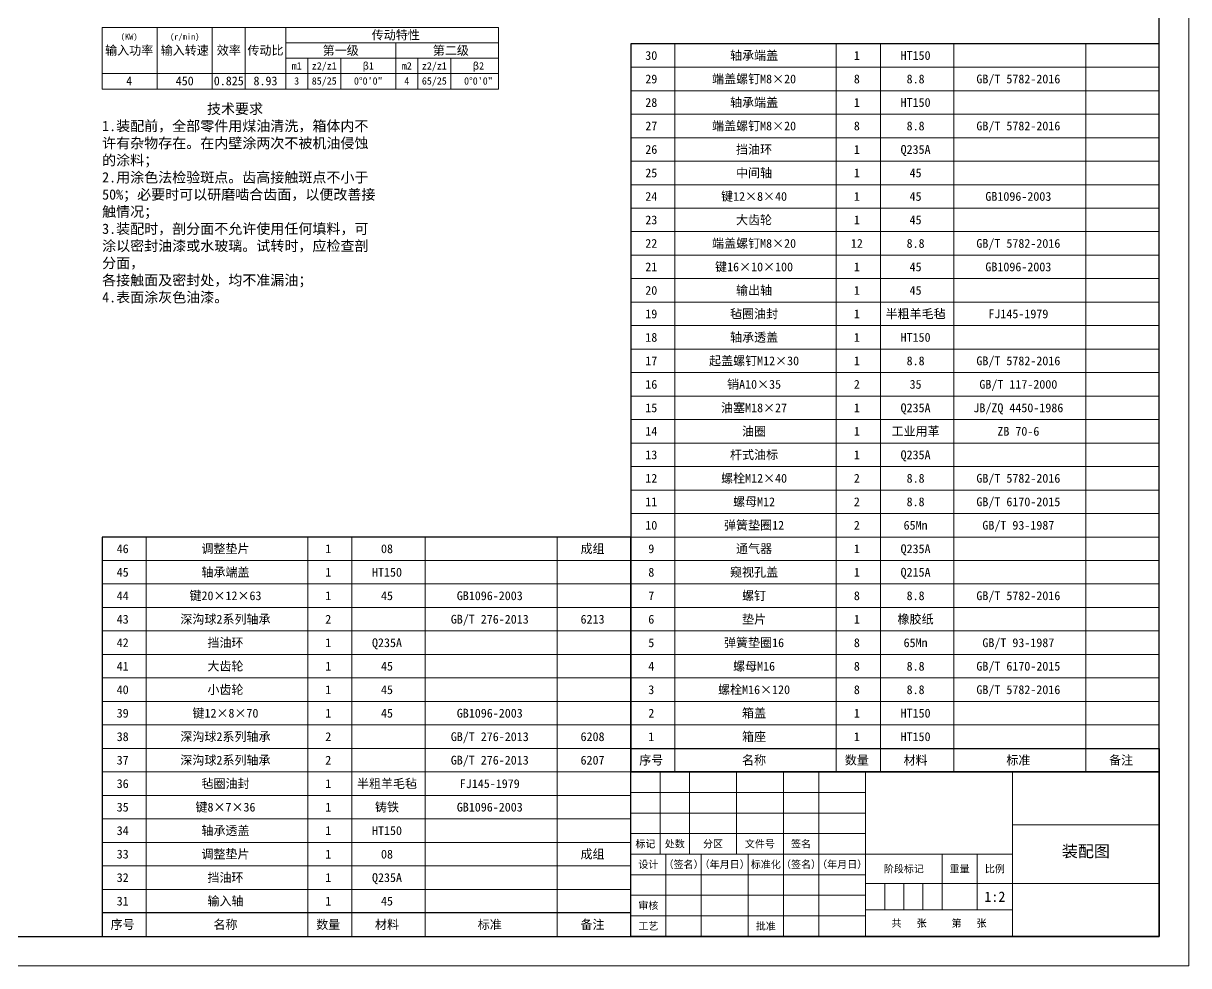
# Model space of a CAD drawing. Header units: millimetres. Extents: x 0 to 841, y 0 to 594.
# Drawn here: x 444.2 to 841, y 0 to 321 of the extents above; entities that cross this region are included whole.
import ezdxf
from ezdxf.enums import TextEntityAlignment as Align

# ---------------------------------------------------------------- set-up
doc = ezdxf.new("R2010")
doc.units = ezdxf.units.MM
doc.header["$LTSCALE"] = 0.25
for name, color, linetype, lineweight in [('尺寸', 3, 'Continuous', 15), ('文字', 7, 'Continuous', 15), ('粗实线', 7, 'Continuous', 30), ('细实线', 7, 'Continuous', 15)]:
    doc.layers.add(name, color=color, linetype=linetype, lineweight=lineweight)
doc.styles.add('fansong', font='simfang.ttf')

msp = doc.modelspace()

# ---------------------------------------------------------------- linework, layer by layer
at = {"layer": '文字'}
for p, q in [((841, 0), (841, 594)), ((0, 0), (841, 0))]:
    msp.add_line(p, q, dxfattribs=at)
at = {"layer": '粗实线'}
for p, q in [((831, 10), (831, 584)), ((831, 314), (651, 314)), ((651, 314), (651, 66)), ((831, 66), (831, 314)), ((651, 146), (471, 146)), ((471, 146), (471, 10)), ((651, 10), (651, 146)), ((651, 66), (651, 74)), ((651, 74), (831, 74)), ((831, 74), (831, 66)), ((651, 66), (831, 66)), ((651, 10), (651, 66)), ((831, 66), (651, 66)), ((651, 66), (831, 66)), ((831, 66), (831, 10)), ((651, 18), (471, 18)), ((471, 18), (471, 10)), ((651, 10), (651, 18)), ((25, 10), (831, 10)), ((471, 10), (651, 10)), ((471, 10), (651, 10)), ((831, 10), (651, 10)), ((831, 10), (830, 10))]:
    msp.add_line(p, q, dxfattribs=at)
at = {"layer": '细实线'}
for p, q in [((471, 319.58333), (606, 319.58333)), ((471, 319.58333), (471, 298.58333)), ((489.75, 319.58333), (489.75, 298.58333)), ((508.5, 319.58333), (508.5, 298.58333)), ((519.75, 319.58333), (519.75, 298.58333)), ((533.5, 319.58333), (533.5, 298.58333)), ((606, 319.58333), (606, 298.58333)), ((533.5, 314.33333), (606, 314.33333)), ((571, 314.33333), (571, 298.58333)), ((651, 314), (831, 314)), ((666, 66), (666, 314)), ((721, 66), (721, 314)), ((736, 66), (736, 314)), ((761, 66), (761, 314)), ((806, 66), (806, 314)), ((533.5, 309.08333), (606, 309.08333)), ((541, 309.08333), (541, 298.58333)), ((552.25, 309.08333), (552.25, 298.58333)), ((578.5, 309.08333), (578.5, 298.58333)), ((589.75, 309.08333), (589.75, 298.58333)), ((651, 306), (831, 306)), ((471, 303.83333), (606, 303.83333)), ((471, 298.58333), (606, 298.58333)), ((651, 298), (831, 298)), ((651, 290), (831, 290)), ((651, 282), (831, 282)), ((651, 274), (831, 274)), ((651, 266), (831, 266)), ((651, 258), (831, 258)), ((651, 250), (831, 250)), ((651, 242), (831, 242)), ((651, 234), (831, 234)), ((651, 226), (831, 226)), ((651, 218), (831, 218)), ((651, 210), (831, 210)), ((651, 202), (831, 202)), ((651, 194), (831, 194)), ((651, 186), (831, 186)), ((651, 178), (831, 178)), ((651, 170), (831, 170)), ((651, 162), (831, 162)), ((651, 154), (831, 154)), ((471, 146), (651, 146)), ((486, 10), (486, 146)), ((541, 10), (541, 146)), ((556, 10), (556, 146)), ((581, 10), (581, 146)), ((626, 10), (626, 146)), ((651, 146), (831, 146)), ((471, 138), (651, 138)), ((651, 138), (831, 138)), ((471, 130), (651, 130)), ((651, 130), (831, 130)), ((471, 122), (651, 122)), ((651, 122), (831, 122)), ((471, 114), (651, 114)), ((651, 114), (831, 114)), ((471, 106), (651, 106)), ((651, 106), (831, 106)), ((471, 98), (651, 98)), ((651, 98), (831, 98)), ((471, 90), (651, 90)), ((651, 90), (831, 90)), ((471, 82), (651, 82)), ((651, 82), (831, 82)), ((471, 74), (651, 74)), ((471, 66), (651, 66)), ((661, 66), (661, 38)), ((671, 66), (671, 38)), ((687, 66), (687, 38)), ((703, 10), (703, 66)), ((715, 10), (715, 66)), ((731, 10), (731, 66)), ((731, 10), (731, 66)), ((781, 10), (781, 66)), ((471, 58), (651, 58)), ((651, 59), (731, 59)), ((651, 52), (731, 52)), ((471, 50), (651, 50)), ((781, 48), (831, 48)), ((651, 45), (731, 45)), ((471, 42), (651, 42)), ((651, 38), (781, 38)), ((663, 38), (663, 10)), ((675, 38), (675, 10)), ((691, 38), (691, 10)), ((757, 38), (757, 19)), ((769, 38), (769, 19)), ((471, 34), (651, 34)), ((651, 31), (731, 31)), ((731, 28), (831, 28)), ((737.5, 28), (737.5, 19)), ((744, 28), (744, 19)), ((750.5, 28), (750.5, 19)), ((471, 26), (651, 26)), ((651, 24), (731, 24)), ((651, 17), (731, 17)), ((731, 19), (781, 19))]:
    msp.add_line(p, q, dxfattribs=at)

# ---------------------------------------------------------------- texts
at = {"layer": '尺寸', "insert": (471, 293.58333), "char_height": 3.5, "width": 92.8571429, "attachment_point": 1, "style": 'fansong'}
msp.add_mtext('               技术要求^J1.装配前，全部零件用煤油清洗，箱体内不许有杂物存在。在内壁涂两次不被机油侵蚀的涂料；^J2.用涂色法检验斑点。齿高接触斑点不小于50%；必要时可以研磨啮合齿面，以便改善接触情况；^J3.装配时，剖分面不允许使用任何填料，可涂以密封油漆或水玻璃。试转时，应检查剖分面，^J各接触面及密封处，均不准漏油；^J4.表面涂灰色油漆。', dxfattribs=at)
at = {"layer": '文字', "style": 'fansong'}
for s, height, p in [('(KW)', 2, (480.21205, 316.43333)), ('(r/min)', 2, (499.125, 316.43333)), ('传动特性', 3, (571, 316.95833)), ('输入功率', 3, (480.21205, 311.73333)), ('输入转速', 3, (499.125, 311.73333)), ('效率', 3, (514.125, 311.73333)), ('传动比', 3, (526.625, 311.73333)), ('第一级', 3, (552.25, 311.70833)), ('第二级', 3, (589.75, 311.70833)), ('30', 3, (658, 310)), ('轴承端盖', 3, (693, 310)), ('1', 3, (728, 310)), ('HT150', 3, (748, 310)), ('m1', 2.5, (537.25, 306.45833)), ('z2/z1', 2.5, (546.625, 306.45833)), ('β1', 2.5, (561.625, 306.45833)), ('m2', 2.5, (574.75, 306.45833)), ('z2/z1', 2.5, (584.125, 306.45833)), ('β2', 2.5, (599.125, 306.45833)), ('4', 3, (480.21205, 301.33333)), ('450', 3, (499.125, 301.33333)), ('0.825', 3, (514.125, 301.33333)), ('8.93', 3, (526.625, 301.33333)), ('3', 2.5, (537.25, 301.33333)), ('85/25', 2.5, (546.625, 301.33333)), ('0°0\'0"', 2.5, (561.625, 301.33333)), ('4', 2.5, (574.75, 301.33333)), ('65/25', 2.5, (584.125, 301.33333)), ('0°0\'0"', 2.5, (599.125, 301.33333)), ('29', 3, (658, 302)), ('端盖螺钉M8×20', 3, (693, 302)), ('8', 3, (728, 302)), ('8.8', 3, (748, 302)), ('GB/T 5782-2016', 3, (783, 302)), ('28', 3, (658, 294)), ('轴承端盖', 3, (693, 294)), ('1', 3, (728, 294)), ('HT150', 3, (748, 294)), ('27', 3, (658, 286)), ('端盖螺钉M8×20', 3, (693, 286)), ('8', 3, (728, 286)), ('8.8', 3, (748, 286)), ('GB/T 5782-2016', 3, (783, 286)), ('26', 3, (658, 278)), ('挡油环', 3, (693, 278)), ('1', 3, (728, 278)), ('Q235A', 3, (748, 278)), ('25', 3, (658, 270)), ('中间轴', 3, (693, 270)), ('1', 3, (728, 270)), ('45', 3, (748, 270)), ('24', 3, (658, 262)), ('键12×8×40', 3, (693, 262)), ('1', 3, (728, 262)), ('45', 3, (748, 262)), ('GB1096-2003', 3, (783, 262)), ('23', 3, (658, 254)), ('大齿轮', 3, (693, 254)), ('1', 3, (728, 254)), ('45', 3, (748, 254)), ('22', 3, (658, 246)), ('端盖螺钉M8×20', 3, (693, 246)), ('12', 3, (728, 246)), ('8.8', 3, (748, 246)), ('GB/T 5782-2016', 3, (783, 246)), ('21', 3, (658, 238)), ('键16×10×100', 3, (693, 238)), ('1', 3, (728, 238)), ('45', 3, (748, 238)), ('GB1096-2003', 3, (783, 238)), ('20', 3, (658, 230)), ('输出轴', 3, (693, 230)), ('1', 3, (728, 230)), ('45', 3, (748, 230)), ('19', 3, (658, 222)), ('毡圈油封', 3, (693, 222)), ('1', 3, (728, 222)), ('半粗羊毛毡', 3, (748, 222)), ('FJ145-1979', 3, (783, 222)), ('18', 3, (658, 214)), ('轴承透盖', 3, (693, 214)), ('1', 3, (728, 214)), ('HT150', 3, (748, 214)), ('17', 3, (658, 206)), ('起盖螺钉M12×30', 3, (693, 206)), ('1', 3, (728, 206)), ('8.8', 3, (748, 206)), ('GB/T 5782-2016', 3, (783, 206)), ('16', 3, (658, 198)), ('销A10×35', 3, (693, 198)), ('2', 3, (728, 198)), ('35', 3, (748, 198)), ('GB/T 117-2000', 3, (783, 198)), ('15', 3, (658, 190)), ('油塞M18×27', 3, (693, 190)), ('1', 3, (728, 190)), ('Q235A', 3, (748, 190)), ('JB/ZQ 4450-1986', 3, (783, 190)), ('14', 3, (658, 182)), ('油圈', 3, (693, 182)), ('1', 3, (728, 182)), ('工业用革', 3, (748, 182)), ('ZB 70-6', 3, (783, 182)), ('13', 3, (658, 174)), ('杆式油标', 3, (693, 174)), ('1', 3, (728, 174)), ('Q235A', 3, (748, 174)), ('12', 3, (658, 166)), ('螺栓M12×40', 3, (693, 166)), ('2', 3, (728, 166)), ('8.8', 3, (748, 166)), ('GB/T 5782-2016', 3, (783, 166)), ('11', 3, (658, 158)), ('螺母M12', 3, (693, 158)), ('2', 3, (728, 158)), ('8.8', 3, (748, 158)), ('GB/T 6170-2015', 3, (783, 158)), ('10', 3, (658, 150)), ('弹簧垫圈12', 3, (693, 150)), ('2', 3, (728, 150)), ('65Mn', 3, (748, 150)), ('GB/T 93-1987', 3, (783, 150)), ('46', 3, (478, 142)), ('调整垫片', 3, (513, 142)), ('1', 3, (548, 142)), ('08', 3, (568, 142)), ('成组', 3, (638, 142)), ('9', 3, (658, 142)), ('通气器', 3, (693, 142)), ('1', 3, (728, 142)), ('Q235A', 3, (748, 142)), ('45', 3, (478, 134)), ('轴承端盖', 3, (513, 134)), ('1', 3, (548, 134)), ('HT150', 3, (568, 134)), ('8', 3, (658, 134)), ('窥视孔盖', 3, (693, 134)), ('1', 3, (728, 134)), ('Q215A', 3, (748, 134)), ('44', 3, (478, 126)), ('键20×12×63', 3, (513, 126)), ('1', 3, (548, 126)), ('45', 3, (568, 126)), ('GB1096-2003', 3, (603, 126)), ('7', 3, (658, 126)), ('螺钉', 3, (693, 126)), ('8', 3, (728, 126)), ('8.8', 3, (748, 126)), ('GB/T 5782-2016', 3, (783, 126)), ('43', 3, (478, 118)), ('深沟球2系列轴承', 3, (513, 118)), ('2', 3, (548, 118)), ('GB/T 276-2013', 3, (603, 118)), ('6213', 3, (638, 118)), ('6', 3, (658, 118)), ('垫片', 3, (693, 118)), ('1', 3, (728, 118)), ('橡胶纸', 3, (748, 118)), ('42', 3, (478, 110)), ('挡油环', 3, (513, 110)), ('1', 3, (548, 110)), ('Q235A', 3, (568, 110)), ('5', 3, (658, 110)), ('弹簧垫圈16', 3, (693, 110)), ('8', 3, (728, 110)), ('65Mn', 3, (748, 110)), ('GB/T 93-1987', 3, (783, 110)), ('41', 3, (478, 102)), ('大齿轮', 3, (513, 102)), ('1', 3, (548, 102)), ('45', 3, (568, 102)), ('4', 3, (658, 102)), ('螺母M16', 3, (693, 102)), ('8', 3, (728, 102)), ('8.8', 3, (748, 102)), ('GB/T 6170-2015', 3, (783, 102)), ('40', 3, (478, 94)), ('小齿轮', 3, (513, 94)), ('1', 3, (548, 94)), ('45', 3, (568, 94)), ('3', 3, (658, 94)), ('螺栓M16×120', 3, (693, 94)), ('8', 3, (728, 94)), ('8.8', 3, (748, 94)), ('GB/T 5782-2016', 3, (783, 94)), ('39', 3, (478, 86)), ('键12×8×70', 3, (513, 86)), ('1', 3, (548, 86)), ('45', 3, (568, 86)), ('GB1096-2003', 3, (603, 86)), ('2', 3, (658, 86)), ('箱盖', 3, (693, 86)), ('1', 3, (728, 86)), ('HT150', 3, (748, 86)), ('38', 3, (478, 78)), ('深沟球2系列轴承', 3, (513, 78)), ('2', 3, (548, 78)), ('GB/T 276-2013', 3, (603, 78)), ('6208', 3, (638, 78)), ('1', 3, (658, 78)), ('箱座', 3, (693, 78)), ('1', 3, (728, 78)), ('HT150', 3, (748, 78)), ('37', 3, (478, 70)), ('深沟球2系列轴承', 3, (513, 70)), ('2', 3, (548, 70)), ('GB/T 276-2013', 3, (603, 70)), ('6207', 3, (638, 70)), ('序号', 3, (658, 70)), ('名称', 3, (693, 70)), ('数量', 3, (728, 70)), ('材料', 3, (748, 70)), ('标准', 3, (783, 70)), ('备注', 3, (818, 70)), ('毡圈油封', 3, (513, 62)), ('半粗羊毛毡', 3, (568, 62)), ('FJ145-1979', 3, (603, 62)), ('36', 3, (478, 62)), ('1', 3, (548, 62)), ('键8×7×36', 3, (513, 54)), ('铸铁', 3, (568, 54)), ('35', 3, (478, 54)), ('1', 3, (548, 54)), ('GB1096-2003', 3, (603, 54)), ('轴承透盖', 3, (513, 46)), ('34', 3, (478, 46)), ('1', 3, (548, 46)), ('HT150', 3, (568, 46)), ('调整垫片', 3, (513, 38)), ('成组', 3, (638, 38)), ('标记', 2.5, (656, 41.5)), ('处数', 2.5, (666, 41.5)), ('分区', 2.5, (679, 41.5)), ('文件号', 2.5, (695, 41.5)), ('签名', 2.5, (709, 41.5)), ('装配图', 4, (806, 39)), ('33', 3, (478, 38)), ('1', 3, (548, 38)), ('08', 3, (568, 38)), ('设计', 2.5, (657, 34.5)), ('（签名）', 2.5, (669, 34.5)), ('（年月日）', 2.5, (683, 34.5)), ('标准化', 2.5, (697, 34.5)), ('（签名）', 2.5, (709, 34.5)), ('（年月日）', 2.5, (723, 34.5)), ('挡油环', 3, (513, 30)), ('阶段标记', 2.5, (744, 33)), ('重量', 2.5, (763, 33)), ('比例', 2.5, (775, 33)), ('32', 3, (478, 30)), ('1', 3, (548, 30)), ('Q235A', 3, (568, 30)), ('输入轴', 3, (513, 22)), ('1:2', 3.5, (775, 23.5)), ('31', 3, (478, 22)), ('1', 3, (548, 22)), ('45', 3, (568, 22)), ('审核', 2.5, (657, 20.5)), ('序号', 3, (478, 14)), ('名称', 3, (513, 14)), ('数量', 3, (548, 14)), ('材料', 3, (568, 14)), ('标准', 3, (603, 14)), ('备注', 3, (638, 14)), ('共   张     第   张', 2.5, (756, 14.5)), ('工艺', 2.5, (657, 13.5)), ('批准', 2.5, (697, 13.5))]:
    msp.add_text(s, height=height, dxfattribs=at).set_placement(p, align=Align.MIDDLE_CENTER)

doc.saveas('drawing.dxf')
